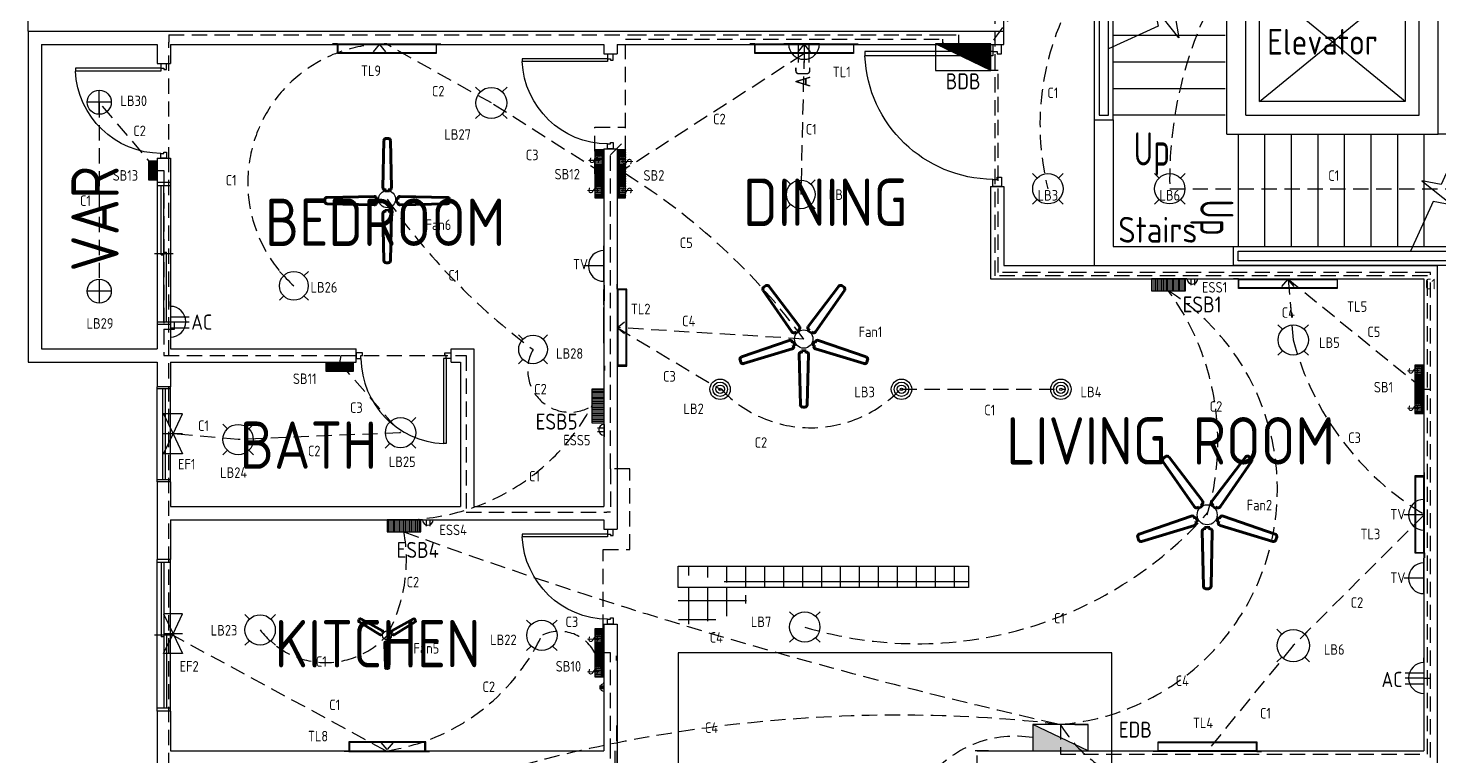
# Model space of a CAD drawing. Header units: inches. Extents: x 33646 to 69385, y 30083 to 61001.
# Drawn here: x 34867 to 35453, y 30723 to 31025 of the extents above; entities that cross this region are included whole.
import ezdxf
from ezdxf.enums import TextEntityAlignment as Align

# ---------------------------------------------------------------- set-up
doc = ezdxf.new("R2010")
doc.units = ezdxf.units.IN
doc.header["$MEASUREMENT"] = 0
doc.linetypes.add('HIDDEN', pattern=[9.525, 6.35, -3.175])
doc.layers.add('All Text', color=7, linetype='Continuous', plot=False)
for name, color, linetype in [('Conduit', 4, 'Continuous'), ('EDB', 1, 'Continuous'), ('Electrical Layout', 130, 'Continuous'), ('STAIR', 2, 'Continuous'), ('TILING', 8, 'Continuous'), ('WALL', 7, 'Continuous'), ('WINDOW', 111, 'Continuous'), ('YQ_TEXT', 6, 'Continuous')]:
    doc.layers.add(name, color=color, linetype=linetype)
doc.styles.add('YQ_DIM', font='SUPEROS.SHX', dxfattribs={"width": 0.8, "bigfont": 'HZDX.SHX'})
doc.styles.add('YQ_TEXT', font='SUPEROS.SHX', dxfattribs={"width": 0.8, "bigfont": 'HZDX.SHX'})

# ---------------------------------------------------------------- blocks, each defined once
blk = doc.blocks.new('WD_00_X2')
for p, q in [((0, 0.7), (0, -0.7)), ((-0.5, 0.5), (0.5, 0.5)), ((-0.48, 0.5), (-0.48, -0.5)), ((0.48, 0.5), (0.48, -0.5)), ((0.01, 0.2), (-0.48, 0.2)), ((0.01, 0.2), (0.01, 0)), ((0.48, 0), (-0.48, 0)), ((-0.01, 0), (-0.01, -0.2)), ((0.48, -0.2), (-0.01, -0.2)), ((-0.5, -0.5), (0.5, -0.5))]:
    blk.add_line(p, q)
blk = doc.blocks.new('WD_00_X1')
for p, q in [((-0.5, 0.5), (0.5, 0.5)), ((-0.48, 0.5), (-0.48, -0.5)), ((0.48, 0.5), (0.48, -0.5)), ((0.48, 0.1), (-0.48, 0.1)), ((0.48, -0.1), (-0.48, -0.1)), ((-0.5, -0.5), (0.5, -0.5))]:
    blk.add_line(p, q)
blk = doc.blocks.new('DR_D01')
for p, q in [((-0.45, 0.93), (-0.42, 0.93)), ((-0.45, 0.03), (-0.45, 0.93)), ((-0.42, 0.03), (-0.42, 0.93)), ((-0.5, 0.03), (-0.42, 0.03)), ((-0.5, 0.03), (-0.5, -0.03)), ((-0.45, 0.03), (-0.45, 0)), ((-0.45, 0), (-0.435, 0)), ((-0.435, 0), (-0.435, -0.03)), ((0.435, 0), (0.435, -0.03)), ((0.45, 0), (0.435, 0)), ((0.45, 0.03), (0.45, 0)), ((0.5, 0.03), (0.45, 0.03)), ((0.5, -0.03), (0.5, 0.03)), ((-0.435, -0.03), (-0.5, -0.03)), ((0.435, -0.03), (0.5, -0.03))]:
    blk.add_line(p, q)
blk.add_arc((-0.4602, 0.0206), 0.9103, 0.59152, 87.46644)
blk = doc.blocks.new('*U156')
at = {"layer": 'Electrical Layout', "lineweight": 211}
for p, q in [((-0.92, -4.87), (-0.71, 5.35)), ((-0.24, 5.81), (0.24, 5.81)), ((0.92, -4.87), (0.71, 5.35)), ((-0.23, -5.35), (-0.46, -5.35)), ((-0.23, -5.81), (-0.23, -5.35)), ((0.23, -5.81), (0.23, -5.35)), ((0.23, -5.35), (0.46, -5.35))]:
    blk.add_line(p, q, dxfattribs=at)
for centre, start, end in [((-0.24, 5.35), 90, 178.80651), ((0.24, 5.35), 1.19349, 90), ((-0.46, -4.88), 178.80651, 270), ((0.46, -4.88), 270, 1.19349)]:
    blk.add_arc(centre, 0.465, start, end, dxfattribs=at)
blk = doc.blocks.new('*U157')
at = {"layer": 'Conduit', "color": 0, "linetype": 'ByBlock', "lineweight": -2, "transparency": 16777216}
blk.add_blockref('*U156', (16689.14, 13952.43), dxfattribs=at)
for p, rotation in [((16682.5, 13940.92), 120), ((16695.78, 13940.92), 240)]:
    blk.add_blockref('*U156', p, dxfattribs=dict(at, rotation=rotation))
blk = doc.blocks.new('*U170')
at = {"layer": 'Electrical Layout', "lineweight": 211}
for p, q in [((-2.06, -10.91), (-1.58, 11.99)), ((-0.54, 13.01), (0.54, 13.01)), ((2.06, -10.91), (1.58, 11.99)), ((-0.52, -11.97), (-1.02, -11.97)), ((-0.52, -13.01), (-0.52, -11.97)), ((0.52, -13.01), (0.52, -11.97)), ((0.52, -11.97), (1.02, -11.97))]:
    blk.add_line(p, q, dxfattribs=at)
for centre, start, end in [((-0.54, 11.97), 90, 178.80651), ((0.54, 11.97), 1.19349, 90), ((-1.02, -10.93), 178.80651, 270), ((1.02, -10.93), 270, 1.19349)]:
    blk.add_arc(centre, 1.04, start, end, dxfattribs=at)
blk = doc.blocks.new('*U171')
at = {"layer": 'Conduit', "color": 0, "linetype": 'ByBlock', "lineweight": -2, "transparency": 16777216}
blk.add_blockref('*U170', (37373.17, 31244.65), dxfattribs=at)
for p, rotation in [((37356.83, 31232.78), 72), ((37389.5, 31232.78), 288), ((37363.07, 31213.58), 144), ((37383.26, 31213.58), 216)]:
    blk.add_blockref('*U170', p, dxfattribs=dict(at, rotation=rotation))
blk = doc.blocks.new('*U172')
at = {"layer": 'Electrical Layout', "lineweight": 211}
for p, q in [((-0.5, 11.94), (0.5, 11.94)), ((-1.89, -10.01), (-1.45, 11)), ((1.89, -10.01), (1.45, 11)), ((-0.48, -10.98), (-0.93, -10.98)), ((-0.48, -11.94), (-0.48, -10.98)), ((0.48, -11.94), (0.48, -10.98)), ((0.48, -10.98), (0.93, -10.98))]:
    blk.add_line(p, q, dxfattribs=at)
for centre, start, end in [((-0.5, 10.98), 90, 178.80651), ((0.5, 10.98), 1.19349, 90), ((-0.93, -10.03), 178.80651, 270), ((0.93, -10.03), 270, 1.19349)]:
    blk.add_arc(centre, 0.955, start, end, dxfattribs=at)
blk = doc.blocks.new('*U173')
at = {"layer": 'Conduit', "color": 0, "linetype": 'ByBlock', "lineweight": -2, "transparency": 16777216}
blk.add_blockref('*U172', (34293.48, 28669.98), dxfattribs=at)
for p, rotation in [((34278.49, 28659.09), 72), ((34308.46, 28659.09), 288), ((34284.21, 28641.47), 144), ((34302.74, 28641.47), 216)]:
    blk.add_blockref('*U172', p, dxfattribs=dict(at, rotation=rotation))
blk = doc.blocks.new('*U176')
at = {"layer": 'Electrical Layout', "lineweight": 211}
for p, q in [((-1.76, -9.33), (-1.35, 10.26)), ((-0.46, 11.13), (0.46, 11.13)), ((1.76, -9.33), (1.35, 10.26)), ((-0.45, -10.24), (-0.87, -10.24)), ((-0.45, -11.13), (-0.45, -10.24)), ((0.45, -11.13), (0.45, -10.24)), ((0.45, -10.24), (0.87, -10.24))]:
    blk.add_line(p, q, dxfattribs=at)
for centre, start, end in [((-0.46, 10.24), 90, 178.80651), ((0.46, 10.24), 1.19349, 90), ((-0.87, -9.35), 178.80651, 270), ((0.87, -9.35), 270, 1.19349)]:
    blk.add_arc(centre, 0.89, start, end, dxfattribs=at)
blk = doc.blocks.new('*U177')
at = {"layer": 'Conduit', "color": 0, "linetype": 'ByBlock', "lineweight": -2, "transparency": 16777216}
blk.add_blockref('*U176', (31967.6, 26725.5), dxfattribs=at)
for p, rotation in [((31952.91, 26710.81), 90), ((31982.29, 26710.81), 270), ((31967.6, 26696.12), 180)]:
    blk.add_blockref('*U176', p, dxfattribs=dict(at, rotation=rotation))

msp = doc.modelspace()

# ---------------------------------------------------------------- hatches: boundary and pattern name
at = {"layer": 'Conduit', "linetype": 'HIDDEN', "true_color": 0xffffff}
h = msp.add_hatch(dxfattribs=at)
h.set_pattern_fill('ANSI31')
h.set_pattern_definition([(45, (-230.8986, 1439.7496), (-0.08838834765, 0.08838834765), [])])
h.paths.add_polyline_path([(35267.1, 31018.44), (35267.1, 31007.66), (35244.55, 31018.44)])
at = {"layer": 'Electrical Layout'}
h = msp.add_hatch(dxfattribs=at)
h.set_pattern_fill('MUDST', color=256, angle=-90)
h.set_pattern_definition([(270, (5197.17754, 67167.7496), (0.25, -0.5), [0.25, -0.25, 0, -0.25, 0, -0.25])])
h.paths.add_polyline_path([(35106.18, 30954.66), (35102.68, 30954.66), (35102.68, 30974.66), (35106.18, 30974.66)])
h = msp.add_hatch(dxfattribs=at)
h.set_pattern_fill('MUDST', color=256, angle=-90)
h.set_pattern_definition([(270, (5206.40615, 67167.7496), (0.25, -0.5), [0.25, -0.25, 0, -0.25, 0, -0.25])])
h.paths.add_polyline_path([(35115.41, 30954.66), (35111.91, 30954.66), (35111.91, 30974.66), (35115.41, 30974.66)])
h = msp.add_hatch(dxfattribs=at)
h.set_pattern_fill('MUDST', color=256, angle=-90)
h.set_pattern_definition([(270, (5011.88252, 67160.1309), (0.25, -0.5), [0.25, -0.25, 0, -0.25, 0, -0.25])])
h.paths.add_polyline_path([(34917.38, 30970.02), (34920.88, 30970.02), (34920.88, 30962.27), (34917.38, 30962.27)])
h = msp.add_hatch(dxfattribs=at)
h.set_pattern_fill('MUDST', color=256)
h.set_pattern_definition([(0, (-740.6411, 1221.29276), (0.5, 0.25), [0.25, -0.25, 0, -0.25, 0, -0.25])])
h.paths.add_polyline_path([(35333.86, 30921.11), (35333.86, 30916.11), (35347.86, 30916.11), (35347.86, 30921.11)])
h = msp.add_hatch(dxfattribs=at)
h.set_pattern_fill('MUDST', color=256)
h.set_pattern_definition([(360, (-1083.57246, 1256.2496), (0.5, 0.25), [0.25, -0.25, 0, -0.25, 0, -0.25])])
h.paths.add_polyline_path([(34990.93, 30882.66), (34990.93, 30886.16), (35002.43, 30886.16), (35002.43, 30882.66)])
h = msp.add_hatch(dxfattribs=at)
h.set_pattern_fill('MUDST', color=256, angle=-90)
h.set_pattern_definition([(270, (5537.67754, 67257.2496), (0.25, -0.5), [0.25, -0.25, 0, -0.25, 0, -0.25])])
h.paths.add_polyline_path([(35446.68, 30865.16), (35443.18, 30865.16), (35443.18, 30885.16), (35446.68, 30885.16)])
h = msp.add_hatch(dxfattribs=at)
h.set_pattern_fill('MUDST', color=256, angle=90)
h.set_pattern_definition([(90, (65011.97565, -4901.8385), (-0.25, 0.5), [0.25, -0.25, 0, -0.25, 0, -0.25])])
h.paths.add_polyline_path([(35106.48, 30875.24), (35101.48, 30875.24), (35101.48, 30861.24), (35106.48, 30861.24)])
h = msp.add_hatch(dxfattribs=at)
h.set_pattern_fill('MUDST', color=256)
h.set_pattern_definition([(0, (-1058.10567, 1321.47638), (0.5, 0.25), [0.25, -0.25, 0, -0.25, 0, -0.25])])
h.paths.add_polyline_path([(35016.39, 30820.93), (35016.39, 30815.93), (35030.39, 30815.93), (35030.39, 30820.93)])
h = msp.add_hatch(dxfattribs=at)
h.set_pattern_fill('MUDST', color=256, angle=-90)
h.set_pattern_definition([(270, (5197.17754, 67366.7496), (0.25, -0.5), [0.25, -0.25, 0, -0.25, 0, -0.25])])
h.paths.add_polyline_path([(35106.18, 30755.66), (35102.68, 30755.66), (35102.68, 30775.66), (35106.18, 30775.66)])
at = {"layer": 'Electrical Layout', "linetype": 'HIDDEN'}
h = msp.add_hatch(color=4, dxfattribs=at)
h.set_gradient(color1=(255, 255, 255), one_color=1, tint=1)
h.paths.add_polyline_path([(35307.48, 30724.93), (35284.48, 30735.93), (35284.48, 30724.93)])
at = {"layer": 'TILING'}
h = msp.add_hatch(dxfattribs=at)
h.set_pattern_fill('_USER', color=256, scale=7.874016, double=1, pattern_type=0)
h.set_pattern_definition([(0, (0, 0), (0, 7.8740157), []), (90, (0, 0), (-7.8740157, 5e-16), [])])
edge = h.paths.add_edge_path()
edge.add_arc((35139.83, 30742.01), 55.78, 71.40679, 91.38565)
edge.add_arc((35139.47, 30795.86), 2.16, 117.32201, 181.89921)
edge.add_line((35137.32, 30795.78), (35137.32, 30779.99))
edge.add_arc((35139.34, 30779.84), 2.02, 175.68696, 245.09182)
edge.add_arc((35139.83, 30833.77), 55.78, 268.61435, 271.20362)
edge.add_arc((35143.48, 30778.15), 2.48, 183.35076, 188.49388)
edge.add_arc((35141.81, 30779.01), 1.46, 237.52867, 304.27722)
edge.add_arc((35140.17, 30778.15), 2.48, 352.09441, 358.01052)
edge.add_arc((35139.83, 30833.77), 55.78, 272.89667, 288.59321)
edge.add_arc((35154.6, 30797.43), 16.8, 280.34532, 285.20877)
edge.add_arc((35155.88, 30792.73), 11.93, 285.20877, 303.27785)
edge.add_arc((35157.83, 30789.76), 8.38, 303.27785, 327.74351)
edge.add_arc((35160.79, 30787.89), 4.87, 327.74351, 360)
edge.add_arc((35160.79, 30787.89), 4.87, 360, 392.25649)
edge.add_arc((35157.83, 30786.02), 8.38, 32.25649, 56.72215)
edge.add_arc((35155.88, 30783.05), 11.93, 56.72215, 74.79123)
edge.add_arc((35154.6, 30778.35), 16.8, 74.79123, 79.65468)
h.paths.add_polyline_path([(35137.32, 30792.82), (35137.32, 30801.64), (35257.81, 30801.64), (35257.81, 30792.82)])

# ---------------------------------------------------------------- linework, layer by layer
at = {"layer": 'Conduit', "linetype": 'HIDDEN'}
for p, q in [((34925.74, 31022.41), (35117.83, 31022.41)), ((34925.74, 31022.41), (34925.74, 31019.41)), ((35115.41, 30964.66), (35115.41, 31020.66)), ((35115.41, 31020.66), (35248.74, 31020.66)), ((35117.83, 31022.41), (35246.33, 31022.41)), ((35246.33, 31022.41), (35253.64, 31022.41)), ((35247.21, 31017.91), (35247.21, 31020.66)), ((35253.64, 31022.41), (35253.64, 31018.66)), ((34925.74, 30969.41), (34925.74, 31019.41)), ((35010.8, 31015.44), (35013.3, 31018.44)), ((35013.3, 31018.44), (35015.8, 31015.44)), ((35059.68, 30994.16), (35016.39, 31018.44)), ((35111.91, 30964.66), (35189.54, 31014.69)), ((35187.04, 31015.44), (35189.54, 31018.44)), ((35189.54, 31014.69), (35188.18, 30956.16)), ((35189.54, 31018.44), (35192.04, 31015.44)), ((35247.17, 31019.41), (35247.17, 31018.44)), ((35270.18, 31007.66), (35267.1, 31007.66)), ((35270.18, 30923.66), (35270.18, 31007.66)), ((34920.88, 30966.15), (34896.88, 30994.44)), ((34896.88, 30994.44), (34896.88, 30915.95)), ((35106.18, 30964.66), (35059.68, 30994.16)), ((35102.68, 30964.66), (35102.68, 30984.16)), ((35102.68, 30984.16), (35115.41, 30984.16)), ((35109.18, 30972.66), (35115.41, 30978.88)), ((34925.74, 30584.41), (34925.74, 30969.41)), ((35109.18, 30842.16), (35109.18, 30972.66)), ((34920.88, 30966.15), (34923.68, 30966.15)), ((34923.68, 30966.15), (34923.68, 30900.16)), ((35106.39, 30900.79), (35106.39, 30926.44)), ((35449.68, 30923.66), (35270.18, 30923.66)), ((35387.98, 30917.86), (35390.48, 30920.86)), ((35390.48, 30920.86), (35392.98, 30917.86)), ((35446.68, 30875.16), (35390.52, 30920.86)), ((35390.52, 30920.86), (35392.68, 30895.66)), ((35449.68, 30875.16), (35449.68, 30923.66)), ((34923.68, 30900.16), (34928.18, 30900.16)), ((34923.68, 30900.16), (34923.68, 30889.16)), ((34928.18, 30900.16), (34928.18, 30903.23)), ((35111.91, 30900.74), (35114.91, 30903.24)), ((35189.42, 30896.06), (35111.91, 30900.79)), ((35111.91, 30900.79), (35154.68, 30875.16)), ((35114.91, 30898.24), (35111.91, 30900.74)), ((34923.68, 30889.16), (34997.18, 30889.16)), ((34997.18, 30889.16), (34996.68, 30886.16)), ((34996.68, 30886.16), (35021.98, 30857.11)), ((34997.18, 30889.16), (35049.18, 30889.16)), ((35049.18, 30889.16), (35049.18, 30824.16)), ((35230, 30875.16), (35297.93, 30875.16)), ((35446.68, 30875.16), (35449.68, 30875.16)), ((35449.68, 30722.16), (35449.68, 30875.16)), ((34954.54, 30854.29), (34927.5, 30856.66)), ((35021.98, 30857.11), (34954.54, 30854.29)), ((35117.18, 30842.16), (35109.18, 30842.16)), ((35109.18, 30842.16), (35109.18, 30824.16)), ((35117.18, 30808.66), (35117.18, 30842.16)), ((35049.18, 30824.16), (35107.68, 30824.16)), ((35109.18, 30824.16), (35107.68, 30824.16)), ((35447.18, 30823.15), (35392.68, 30768.66)), ((35106.18, 30765.66), (35106.18, 30808.66)), ((35106.18, 30808.66), (35117.18, 30808.66)), ((34926.39, 30773.56), (35016.06, 30724.93)), ((35392.68, 30768.66), (35356.93, 30724.93)), ((35109.15, 30765.66), (35106.18, 30765.66)), ((35109.15, 30723.66), (35109.15, 30765.66)), ((35446.93, 30755.16), (35449.68, 30755.16)), ((35016.48, 30725.43), (35013.98, 30728.43)), ((35018.98, 30728.43), (35016.48, 30725.43)), ((35109.18, 30664.66), (35109.15, 30723.66))]:
    msp.add_line(p, q, dxfattribs=at)
at = {"layer": 'Conduit'}
for p, q in [((34896.88, 30989.44), (34896.88, 30999.44)), ((34896.88, 30989.44), (34896.88, 30999.44)), ((34896.88, 30989.44), (34896.88, 30999.44)), ((35055.12, 30998.72), (35053.16, 31000.68)), ((35064.24, 30998.72), (35066.2, 31000.68)), ((34901.88, 30994.44), (34891.88, 30994.44)), ((34901.88, 30994.44), (34891.88, 30994.44)), ((34901.88, 30994.44), (34891.88, 30994.44)), ((35064.24, 30989.59), (35066.2, 30987.64)), ((35183.97, 30960.36), (35182.17, 30962.17)), ((35192.38, 30960.36), (35194.19, 30962.17)), ((35295.22, 30962.93), (35297.13, 30964.84)), ((35345.85, 30962.93), (35347.76, 30964.84)), ((35192.38, 30951.95), (35194.19, 30950.15)), ((35286.32, 30954.02), (35284.4, 30952.11)), ((35295.22, 30954.02), (35297.13, 30952.11)), ((35336.94, 30954.02), (35335.03, 30952.11)), ((35345.85, 30954.02), (35347.76, 30952.11)), ((34896.88, 30920.95), (34896.88, 30910.95)), ((34896.88, 30920.95), (34896.88, 30910.95)), ((34896.88, 30920.95), (34896.88, 30910.95)), ((34973.47, 30922.36), (34971.67, 30924.17)), ((34981.88, 30922.36), (34983.69, 30924.17)), ((34901.88, 30915.95), (34891.88, 30915.95)), ((34901.88, 30915.95), (34891.88, 30915.95)), ((34901.88, 30915.95), (34891.88, 30915.95)), ((34981.88, 30913.95), (34983.69, 30912.15)), ((35072.78, 30895.94), (35070.98, 30897.74)), ((35081.19, 30895.94), (35083, 30897.74)), ((35388.22, 30900.11), (35386.31, 30902.02)), ((35397.13, 30900.11), (35399.04, 30902.02)), ((35081.19, 30887.53), (35083, 30885.72)), ((35397.13, 30891.2), (35399.04, 30889.29)), ((35017.52, 30861.57), (35015.61, 30863.48)), ((35026.43, 30861.57), (35028.34, 30863.48)), ((34950.09, 30858.74), (34948.18, 30860.66)), ((34958.99, 30858.74), (34960.91, 30860.66)), ((35026.43, 30852.66), (35028.34, 30850.75)), ((34958.99, 30849.84), (34960.91, 30847.93)), ((34959.22, 30779.61), (34957.31, 30781.52)), ((34968.13, 30779.61), (34970.04, 30781.52)), ((35185.39, 30780.83), (35183.48, 30782.74)), ((35194.29, 30780.83), (35196.2, 30782.74)), ((35076.22, 30777.38), (35074.31, 30779.29)), ((35085.13, 30777.38), (35087.04, 30779.29)), ((35387.92, 30773.41), (35385.88, 30775.46)), ((35397.44, 30773.41), (35399.48, 30775.46)), ((34968.13, 30770.7), (34970.04, 30768.79)), ((35194.29, 30771.93), (35196.2, 30770.02)), ((35085.13, 30768.48), (35087.04, 30766.57)), ((35397.44, 30763.9), (35399.48, 30761.86))]:
    msp.add_line(p, q, dxfattribs=at)
for points in [[(35055.12, 30989.59), (35053.16, 30987.64)], [(35286.32, 30962.93), (35284.4, 30964.84)], [(35336.94, 30962.93), (35335.03, 30964.84)], [(35183.97, 30951.95), (35182.17, 30950.15)], [(34973.47, 30913.95), (34971.67, 30912.15)], [(35072.78, 30887.53), (35070.98, 30885.72)], [(35388.22, 30891.2), (35386.31, 30889.29)], [(35017.52, 30852.66), (35015.61, 30850.75)], [(34950.09, 30849.84), (34948.18, 30847.93)], [(34959.22, 30770.7), (34957.31, 30768.79)], [(35185.39, 30771.93), (35183.48, 30770.02)], [(35076.22, 30768.48), (35074.31, 30766.57)], [(35387.92, 30763.9), (35385.88, 30761.86)]]:
    msp.add_lwpolyline(points, close=True, dxfattribs=at)
for centre, radius in [((34896.88, 30994.44), 5), ((34896.88, 30994.44), 5), ((34896.88, 30994.44), 5), ((35059.68, 30994.16), 6.45), ((35188.18, 30956.16), 5.95), ((35290.77, 30958.48), 6.3), ((35341.39, 30958.48), 6.3), ((35016.39, 30954.16), 3.56), ((34896.88, 30915.95), 5), ((34896.88, 30915.95), 5), ((34896.88, 30915.95), 5), ((34977.68, 30918.16), 5.95), ((35076.99, 30891.73), 5.95), ((35189.42, 30896.06), 3.82), ((35392.68, 30895.66), 6.3), ((35154.68, 30875.16), 4.24), ((35154.68, 30875.16), 3), ((35154.68, 30875.16), 1.76), ((35154.68, 30875.16), 0.515), ((35230, 30875.16), 4.24), ((35230, 30875.16), 3), ((35230, 30875.16), 1.76), ((35230, 30875.16), 0.515), ((35296.18, 30875.16), 4.24), ((35296.18, 30875.16), 3), ((35296.18, 30875.16), 1.76), ((35296.18, 30875.16), 0.515), ((35021.98, 30857.11), 6.3), ((34954.54, 30854.29), 6.3), ((35356.93, 30823.02), 4.16), ((34963.68, 30775.16), 6.3), ((35189.84, 30776.38), 6.3), ((35016.39, 30772.93), 1.86), ((35080.68, 30772.93), 6.3), ((35392.68, 30768.66), 6.73)]:
    msp.add_circle(centre, radius, dxfattribs=at)
at = {"layer": 'Conduit', "linetype": 'HIDDEN'}
for centre, radius, start, end in [((35457.45, 30914.39), 206.95, 30.25205, 91.42782), ((35450.68, 30893.67), 222.1, 89.5448, 145.82316), ((35396.94, 30985.02), 109.44, 102.36672, 194.03389), ((35016.17, 30961.06), 57.63, 89.89668, 228.1033), ((34975.33, 30739.29), 265.35, 36.21489, 58.13742), ((35509.16, 30926.47), 120.49, 194.81812, 239.0427), ((35192.35, 30910.37), 51.19, 223.4559, 317.33259), ((35087.93, 30757.95), 16.64, 27.58555, 115.8266), ((35003.4, 30809.46), 85.48, 278.5145, 334.69645)]:
    msp.add_arc(centre, radius, start, end, dxfattribs=at)
at = {"layer": 'EDB', "linetype": 'HIDDEN'}
for p, q in [((35268.96, 30922.32), (35268.96, 31125.78)), ((35341.39, 30958.48), (35563, 30958.48)), ((35448.45, 30922.32), (35268.96, 30922.32)), ((35448.45, 30723.57), (35448.45, 30922.32)), ((35295.98, 30735.93), (35295.98, 30723.57)), ((35295.98, 30723.57), (35448.45, 30723.57))]:
    msp.add_line(p, q, dxfattribs=at)
for centre, radius, start, end in [((35506.98, 30962.38), 165.63, 109.22422, 181.34861), ((35238.98, 31109.59), 271.48, 214.92777, 233.3671), ((35288.12, 30833.57), 97.95, 274.59705, 57.42768), ((35255.03, 30853.36), 106.32, 343.41875, 36.17064), ((35092.29, 30883.18), 17.53, 150.80141, 301.58661), ((35022.29, 30910.84), 89.91, 270.70394, 331.7252), ((35236.55, 30930.23), 160.79, 253.11332, 318.6279), ((34958.58, 30804.41), 65.83, 331.43063, 10.07716), ((35775.62, 32874.59), 2191.78, 249.92795, 257.35929), ((34990.96, 30795.86), 34.25, 217.19993, 317.96255), ((35228.57, 30142.46), 597.29, 83.51983, 106.74542), ((35342.01, 30763.25), 53.53, 210.69257, 294.175), ((35277.16, 30685.14), 45.87, 80.82346, 199.3688)]:
    msp.add_arc(centre, radius, start, end, dxfattribs=at)
at = {"layer": 'Electrical Layout'}
for p, q in [((35272.44, 31018.44), (35272.44, 31023.95)), ((34995.77, 31018.69), (34993.77, 31018.69)), ((35022.77, 31018.69), (35029.27, 31018.69)), ((35169.04, 31018.69), (35167.04, 31018.69)), ((35183.13, 31018.69), (35181.13, 31018.69)), ((35195.95, 31018.69), (35183.13, 31018.69)), ((35187.54, 31018.69), (35187.04, 31018.69)), ((35187.04, 31018.69), (35187.04, 31010.94)), ((35189.54, 31018.69), (35189.54, 31010.94)), ((35191.54, 31018.69), (35191.54, 31010.94)), ((35195.95, 31018.69), (35197.95, 31018.69)), ((35196.04, 31018.69), (35202.54, 31018.69)), ((35267.1, 31007.66), (35244.1, 31018.66)), ((35266.93, 31018.44), (35272.44, 31018.44)), ((35266.93, 30959.44), (35272.44, 30959.44)), ((35266.93, 30959.44), (35272.44, 30959.44)), ((35106.39, 30932.85), (35106.39, 30934.85)), ((35106.39, 30920.03), (35106.39, 30932.85)), ((35106.39, 30928.44), (35106.39, 30928.94)), ((35106.39, 30926.44), (35098.14, 30926.44)), ((35348.55, 30921.11), (35347.86, 30921.11)), ((35348.55, 30921.11), (35353, 30921.11)), ((35350.08, 30921.11), (35350.08, 30918.43)), ((35351.47, 30921.11), (35351.64, 30921.11)), ((35351.64, 30921.11), (35351.64, 30918.43)), ((35353, 30921.11), (35353.69, 30921.11)), ((35369.89, 30921.11), (35367.89, 30921.11)), ((35396.89, 30921.11), (35403.39, 30921.11)), ((35106.39, 30920.03), (35106.39, 30918.03)), ((35106.64, 30911.91), (35106.64, 30918.41)), ((35111.91, 30916.79), (35111.91, 30918.79)), ((34926.39, 30909.64), (34926.39, 30911.64)), ((34926.39, 30909.64), (34926.39, 30896.82)), ((35106.39, 30907.2), (35106.39, 30909.2)), ((34926.39, 30905.23), (34934.14, 30905.23)), ((35106.39, 30894.38), (35106.39, 30907.2)), ((35106.39, 30902.79), (35106.39, 30903.29)), ((34926.39, 30903.23), (34934.14, 30903.23)), ((34926.39, 30901.23), (34926.39, 30900.73)), ((34926.39, 30900.73), (34934.14, 30900.73)), ((34926.39, 30896.82), (34926.39, 30894.82)), ((35106.39, 30894.38), (35106.39, 30892.38)), ((35111.91, 30889.79), (35111.91, 30883.29)), ((35106.64, 30884.91), (35106.64, 30882.91)), ((34931.5, 30856.66), (34923.5, 30856.66)), ((35106.48, 30859.02), (35103.79, 30859.02)), ((35106.48, 30857.46), (35103.79, 30857.46)), ((35106.48, 30860.55), (35106.48, 30861.24)), ((35106.48, 30860.55), (35106.48, 30856.11)), ((35106.48, 30857.64), (35106.48, 30857.46)), ((35106.48, 30856.11), (35106.48, 30855.41)), ((35447.18, 30834.15), (35447.18, 30840.65)), ((35446.93, 30829.43), (35446.93, 30831.43)), ((35446.93, 30829.43), (35446.93, 30831.43)), ((35446.93, 30829.43), (35446.93, 30831.43)), ((35446.93, 30816.61), (35446.93, 30829.43)), ((35446.93, 30816.61), (35446.93, 30829.43)), ((35446.93, 30816.61), (35446.93, 30829.43)), ((35446.93, 30823.02), (35438.68, 30823.02)), ((35446.93, 30823.02), (35438.68, 30823.02)), ((35446.93, 30823.02), (35438.68, 30823.02)), ((35446.93, 30825.02), (35446.93, 30825.52)), ((35446.93, 30825.02), (35446.93, 30825.52)), ((35446.93, 30825.02), (35446.93, 30825.52)), ((35031.09, 30820.93), (35030.39, 30820.93)), ((35031.09, 30820.93), (35035.53, 30820.93)), ((35032.62, 30820.93), (35032.62, 30818.24)), ((35034, 30820.93), (35034.18, 30820.93)), ((35034.18, 30820.93), (35034.18, 30818.24)), ((35035.53, 30820.93), (35036.23, 30820.93)), ((35446.93, 30816.61), (35446.93, 30814.61)), ((35446.93, 30816.61), (35446.93, 30814.61)), ((35446.93, 30816.61), (35446.93, 30814.61)), ((35446.93, 30803.06), (35446.93, 30805.06)), ((35447.18, 30807.15), (35447.18, 30805.15)), ((35446.93, 30790.25), (35446.93, 30803.06)), ((35446.93, 30798.66), (35446.93, 30799.16)), ((35446.93, 30796.66), (35438.68, 30796.66)), ((35446.93, 30790.25), (35446.93, 30788.25)), ((34931.5, 30773.56), (34923.5, 30773.56)), ((35111.66, 30762.43), (35111.66, 30764.43)), ((35446.93, 30761.56), (35446.93, 30763.56)), ((35446.93, 30757.16), (35439.18, 30757.16)), ((35446.93, 30761.56), (35446.93, 30748.75)), ((35106.39, 30751.75), (35104.55, 30751.75)), ((35106.39, 30751.28), (35104.55, 30751.28)), ((35106.39, 30752.8), (35106.39, 30753.28)), ((35106.39, 30752.8), (35106.39, 30749.75)), ((35446.93, 30755.16), (35439.18, 30755.16)), ((35446.93, 30752.66), (35439.18, 30752.66)), ((35446.93, 30753.16), (35446.93, 30752.66)), ((35106.39, 30750.68), (35104.55, 30750.68)), ((35106.39, 30750.8), (35106.39, 30750.68)), ((35106.39, 30749.75), (35106.39, 30749.28)), ((35446.93, 30748.75), (35446.93, 30746.75)), ((35111.66, 30735.43), (35111.66, 30728.93)), ((35307.48, 30724.93), (35284.48, 30735.93)), ((35302.02, 30735.93), (35307.53, 30735.93)), ((35000.52, 30724.68), (34998.52, 30724.68)), ((35027.52, 30724.68), (35034.02, 30724.68)), ((35111.06, 30717.06), (35111.06, 30724.93)), ((35111.91, 30717.06), (35111.91, 30724.93)), ((35266.09, 30724.93), (35260.57, 30724.93)), ((35350.55, 30724.68), (35344.05, 30724.68)), ((35377.55, 30724.68), (35379.55, 30724.68))]:
    msp.add_line(p, q, dxfattribs=at)
at = {"layer": 'Electrical Layout', "linetype": 'HIDDEN'}
for p, q in [((35036.77, 31018.69), (35038.77, 31018.69)), ((35210.04, 31018.69), (35212.04, 31018.69)), ((35410.89, 30921.11), (35412.89, 30921.11)), ((35261.42, 30716.62), (35261.42, 30724.93)), ((35261.42, 30724.93), (35266.93, 30724.93)), ((35336.55, 30724.68), (35334.55, 30724.68))]:
    msp.add_line(p, q, dxfattribs=at)
at = {"layer": 'Electrical Layout'}
for points in [[(34995.77, 31018.69), (35036.77, 31018.69), (35036.77, 31014.69), (34995.77, 31014.69)], [(34996.02, 31018.44), (35036.77, 31018.44), (35036.77, 31014.94), (34996.02, 31014.94)], [(35169.04, 31018.69), (35210.04, 31018.69), (35210.04, 31014.69), (35169.04, 31014.69)], [(35169.29, 31018.44), (35210.04, 31018.44), (35210.04, 31014.94), (35169.29, 31014.94)], [(35244.1, 31007.66), (35267.1, 31007.66), (35267.1, 31018.66), (35244.1, 31018.66)], [(35106.18, 30954.66), (35106.18, 30974.66), (35102.68, 30974.66), (35102.68, 30954.66)], [(35115.41, 30954.66), (35115.41, 30974.66), (35111.91, 30974.66), (35111.91, 30954.66)], [(34920.88, 30962.27), (34920.88, 30970.02), (34917.38, 30970.02), (34917.38, 30962.27)], [(35369.89, 30921.11), (35410.89, 30921.11), (35410.89, 30917.11), (35369.89, 30917.11)], [(35370.14, 30920.86), (35410.89, 30920.86), (35410.89, 30917.36), (35370.14, 30917.36)], [(35111.91, 30916.79), (35111.91, 30884.79), (35115.91, 30884.79), (35115.91, 30916.79)], [(35112.16, 30916.54), (35112.16, 30885.29), (35115.66, 30885.29), (35115.66, 30916.54)], [(34990.93, 30882.66), (35002.43, 30882.66), (35002.43, 30886.16), (34990.93, 30886.16)], [(35446.68, 30865.16), (35446.68, 30885.16), (35443.18, 30885.16), (35443.18, 30865.16)], [(34931.5, 30864.91), (34923.5, 30864.91), (34927.5, 30856.66)], [(34931.5, 30848.41), (34923.5, 30848.41), (34927.5, 30856.66)], [(35447.18, 30807.15), (35447.18, 30839.15), (35443.18, 30839.15), (35443.18, 30807.15)], [(35446.93, 30807.4), (35446.93, 30838.65), (35443.43, 30838.65), (35443.43, 30807.4)], [(34931.5, 30781.81), (34923.5, 30781.81), (34927.5, 30773.56)], [(35106.18, 30755.66), (35106.18, 30775.66), (35102.68, 30775.66), (35102.68, 30755.66)], [(34931.5, 30765.31), (34923.5, 30765.31), (34927.5, 30773.56)], [(35284.48, 30724.93), (35307.48, 30724.93), (35307.48, 30735.93), (35284.48, 30735.93)], [(35000.52, 30724.68), (35032.52, 30724.68), (35032.52, 30728.68), (35000.52, 30728.68)], [(35000.77, 30724.93), (35032.02, 30724.93), (35032.02, 30728.43), (35000.77, 30728.43)], [(35377.55, 30724.68), (35336.55, 30724.68), (35336.55, 30728.68), (35377.55, 30728.68)], [(35377.3, 30724.93), (35336.55, 30724.93), (35336.55, 30728.43), (35377.3, 30728.43)]]:
    msp.add_lwpolyline(points, close=True, dxfattribs=at)
at = {"layer": 'Electrical Layout', "color": 1}
for points in [[(35333.86, 30916.11), (35347.86, 30916.11), (35347.86, 30921.11), (35333.86, 30921.11)], [(35101.48, 30875.24), (35101.48, 30861.24), (35106.48, 30861.24), (35106.48, 30875.24)], [(35016.39, 30815.93), (35030.39, 30815.93), (35030.39, 30820.93), (35016.39, 30820.93)]]:
    msp.add_lwpolyline(points, close=True, dxfattribs=at)
at = {"layer": 'Electrical Layout'}
for centre, radius, start, end in [((35189.54, 31018.69), 6.41, 180, 0), ((35106.39, 30926.44), 6.41, 90, 270), ((35350.77, 30921.11), 2.22, 180, 0), ((34926.39, 30903.23), 6.41, 270, 90), ((35106.48, 30858.33), 2.22, 90, 270), ((35446.93, 30823.02), 6.41, 90, 270), ((35446.93, 30823.02), 6.41, 90, 270), ((35446.93, 30823.02), 6.41, 90, 270), ((35033.31, 30820.93), 2.22, 180, 0), ((35446.93, 30796.66), 6.41, 90, 270), ((35446.93, 30755.16), 6.41, 90, 270), ((35106.39, 30751.28), 1.52, 90, 270)]:
    msp.add_arc(centre, radius, start, end, dxfattribs=at)
at = {"layer": 'STAIR'}
for p, q in [((35439.2, 30994.78), (35378.72, 31044.37)), ((35378.72, 30994.78), (35439.2, 31044.37)), ((35364.38, 31022.12), (35317.92, 31022.12)), ((35364.38, 31011.1), (35317.92, 31011.1)), ((35364.38, 31000.07), (35317.92, 31000.07)), ((35364.38, 30989.05), (35317.92, 30989.05)), ((35369.76, 30980.96), (35369.76, 30934.5)), ((35380.79, 30980.96), (35380.79, 30934.5)), ((35391.81, 30980.96), (35391.81, 30934.5)), ((35402.84, 30980.96), (35402.84, 30934.5)), ((35413.86, 30980.96), (35413.86, 30934.5)), ((35424.88, 30980.96), (35424.88, 30934.5)), ((35435.91, 30980.96), (35435.91, 30934.5)), ((35446.93, 30980.96), (35446.93, 30934.5))]:
    msp.add_line(p, q, dxfattribs=at)
for points in [[(35310.05, 30987.08), (35317.92, 30987.08), (35317.92, 31068.19), (35310.05, 31068.19)], [(35312.02, 30989.05), (35315.96, 30989.05), (35315.96, 31066.22), (35312.02, 31066.22)], [(35439.2, 30994.78), (35378.72, 30994.78), (35378.72, 31044.37), (35439.2, 31044.37)], [(35367.8, 30926.62), (35367.8, 30934.5), (35537.09, 30934.5), (35537.09, 30926.62)], [(35369.76, 30928.59), (35369.76, 30932.53), (35535.12, 30932.53), (35535.12, 30928.59)]]:
    msp.add_lwpolyline(points, close=True, dxfattribs=at)
at = {"layer": 'TILING'}
for points in [[(35137.32, 30792.82), (35137.32, 30801.64), (35257.81, 30801.64), (35257.81, 30792.82)], [(35137.32, 30693.28), (35293.7, 30693.28), (35293.7, 30697.22), (35317.32, 30697.22), (35317.32, 30765.66), (35137.32, 30765.66)]]:
    msp.add_lwpolyline(points, close=True, dxfattribs=at)
at = {"layer": 'WALL'}
for p, q in [((34867.37, 31023.95), (34867.37, 31161.46)), ((35272.44, 31023.95), (35272.44, 31121.28)), ((35365.09, 30981.14), (35365.09, 31068.89)), ((35452.84, 30981.14), (35452.84, 31068.89)), ((35452.84, 30981.14), (35452.84, 31068.89)), ((35372.96, 30989.02), (35372.96, 31061.02)), ((35444.96, 30989.02), (35444.96, 31061.02)), ((34867.37, 31023.95), (35272.44, 31023.95)), ((34867.37, 31023.95), (35272.44, 31023.95)), ((34867.37, 31023.95), (35272.44, 31023.95)), ((34867.37, 31023.95), (34867.37, 30886.44)), ((34867.37, 31023.95), (35272.44, 31023.95)), ((34872.88, 31018.44), (34872.88, 30891.95)), ((34872.88, 31018.44), (34920.88, 31018.44)), ((34920.88, 31018.44), (34920.88, 31010.57)), ((34926.39, 31018.44), (34926.39, 31010.57)), ((34926.39, 31018.44), (35106.39, 31018.44)), ((35106.39, 31018.44), (35106.39, 31014.5)), ((35111.91, 31018.44), (35266.93, 31018.44)), ((35111.91, 31018.44), (35111.91, 31014.5)), ((34920.88, 31010.57), (34926.39, 31010.57)), ((35106.39, 31014.5), (35111.91, 31014.5)), ((35310.05, 30987.08), (35310.05, 30926.62)), ((35317.92, 30987.08), (35317.92, 30934.5)), ((35372.96, 30989.02), (35444.96, 30989.02)), ((35365.09, 30981.14), (35452.84, 30981.14)), ((35540.59, 30981.14), (35452.84, 30981.14)), ((35106.39, 30975.13), (35106.39, 30826.44)), ((35106.39, 30975.13), (35111.91, 30975.13)), ((35111.91, 30975.13), (35111.91, 30816.99)), ((34920.88, 30971.2), (34920.88, 30961.1)), ((34920.88, 30971.2), (34926.39, 30971.2)), ((34926.39, 30971.2), (34926.39, 30961.1)), ((34926.39, 30961.1), (34920.88, 30961.1)), ((35266.93, 30959.44), (35266.93, 30921.11)), ((35272.44, 30959.44), (35272.44, 30926.62)), ((35317.92, 30934.5), (35367.8, 30934.5)), ((35266.93, 30921.11), (35274.8, 30921.11)), ((35272.44, 30926.62), (35274.8, 30926.62)), ((35274.8, 30926.62), (35310.05, 30926.62)), ((35274.8, 30921.11), (35333.86, 30921.11)), ((35310.05, 30926.62), (35367.8, 30926.62)), ((35333.86, 30926.62), (35452.44, 30926.62)), ((35333.86, 30921.11), (35446.93, 30921.11)), ((35446.93, 30921.11), (35446.93, 30724.93)), ((35452.44, 30926.62), (35452.44, 30480.39)), ((35452.44, 30926.62), (35452.44, 30480.39)), ((35452.44, 30926.62), (35452.44, 30480.39)), ((35452.44, 30926.62), (35452.44, 30480.39)), ((35452.44, 30926.62), (35452.44, 30480.39)), ((35571.02, 30926.62), (35452.44, 30926.62)), ((35452.44, 30926.62), (35452.44, 30480.39)), ((35452.44, 30926.62), (35452.44, 30480.39)), ((35452.44, 30926.62), (35452.44, 30480.39)), ((34920.88, 30902.05), (34920.88, 30891.95)), ((34926.39, 30902.05), (34920.88, 30902.05)), ((34926.39, 30902.05), (34926.39, 30891.95)), ((34872.88, 30891.95), (34920.88, 30891.95)), ((34926.39, 30891.95), (35003.58, 30891.95)), ((35003.58, 30886.44), (35003.58, 30891.95)), ((35042.95, 30891.95), (35052.39, 30891.95)), ((35042.95, 30886.44), (35042.95, 30891.95)), ((35052.39, 30891.95), (35052.39, 30826.44)), ((34867.37, 30886.44), (34920.88, 30886.44)), ((34920.88, 30886.44), (34920.88, 30876.13)), ((34926.39, 30886.44), (34926.39, 30876.13)), ((34926.39, 30886.44), (35003.58, 30886.44)), ((35042.95, 30886.44), (35046.88, 30886.44)), ((35046.88, 30886.44), (35046.88, 30826.44)), ((34926.39, 30876.13), (34920.88, 30876.13)), ((34920.88, 30836.76), (34920.88, 30804.43)), ((34926.39, 30836.76), (34920.88, 30836.76)), ((34926.39, 30836.76), (34926.39, 30826.44)), ((34926.39, 30826.44), (35046.88, 30826.44)), ((35052.39, 30826.44), (35106.39, 30826.44)), ((34926.39, 30820.93), (34926.39, 30804.43)), ((34926.39, 30820.93), (35106.39, 30820.93)), ((35106.39, 30820.93), (35106.39, 30816.99)), ((35106.39, 30816.99), (35111.91, 30816.99)), ((34926.39, 30804.43), (34920.88, 30804.43)), ((35106.39, 30777.62), (35106.39, 30724.93)), ((35106.39, 30777.62), (35111.91, 30777.62)), ((35111.91, 30777.62), (35111.91, 30715.48)), ((34920.88, 30741.43), (34920.88, 30668.79)), ((34926.39, 30741.43), (34920.88, 30741.43)), ((34926.39, 30741.43), (34926.39, 30724.93)), ((35307.42, 30735.93), (35307.42, 30728.06)), ((34926.39, 30724.93), (35106.39, 30724.93)), ((35266.93, 30724.93), (35446.93, 30724.93))]:
    msp.add_line(p, q, dxfattribs=at)
at = {"layer": 'YQ_TEXT'}
for points in [[(35364.38, 31038.66), (35343.75, 31029.27), (35345.22, 31021.28), (35335.11, 31033.98), (35336.58, 31026), (35315.96, 31016.61)], [(35463.47, 30980.96), (35454.07, 30960.33), (35446.09, 30961.8), (35458.79, 30951.69), (35450.81, 30953.16), (35441.42, 30932.53)]]:
    msp.add_lwpolyline(points, dxfattribs=at)
for points in [[(35341.15, 31016.61, 0, 2.62, 0), (35341.15, 31008.74, 0, 0, 0), (35341.15, 30978.03, 0, 0, 0)], [(35441.42, 30957.73, 0, 2.62, 0), (35433.54, 30957.73, 0, 0, 0), (35358.74, 30957.73, 0, 0, 0)]]:
    msp.add_lwpolyline(points, format="xyseb", dxfattribs=at)

# ---------------------------------------------------------------- block references
at = {"layer": 'Conduit', "extrusion": (0, 0, -1), "zscale": -1, "rotation": 180}
for name, p in [('*U177', (-3048.81, 57664.39)), ('*U173', (-895.96, 59549.71)), ('*U171', (2016.22, 62049.96)), ('*U157', (-18327.26, 44717.35))]:
    msp.add_blockref(name, p, dxfattribs=at)
at = {"layer": 'WINDOW'}
for name, p, xscale, yscale, zscale, rotation in [('DR_D01', (35269.69, 30988.94), -59, 59, 59, 90), ('DR_D01', (34923.64, 30990.88), -39.37007874015751, 39.37007874015751, 39.37007874015751, 90.00000000002119), ('DR_D01', (35109.15, 30994.82), -39.37007874015751, 39.37007874015751, 39.37007874015751, 90), ('WD_00_X2', (34923.64, 30931.57), -59.05511811023621, 5.511811023643531, 59.05511811023621, 90.00000000001408), ('DR_D01', (35023.26, 30889.2), -39.3700787401574, -39.3700787401574, 39.3700787401574, 359.9999999999894), ('WD_00_X1', (34923.64, 30856.44), -39.37007874015751, 5.511811023694463, 39.37007874015751, 270.0000000000106), ('DR_D01', (35109.15, 30797.31), -39.37007874015751, 39.37007874015751, 39.37007874015751, 90), ('WD_00_X2', (34923.64, 30772.93), -62.99212598425197, 5.511811023650807, 62.99212598425197, 269.9999999999933)]:
    msp.add_blockref(name, p, dxfattribs=dict(at, xscale=xscale, yscale=yscale, zscale=zscale, rotation=rotation))

# ---------------------------------------------------------------- texts
at = {"layer": 'All Text', "style": 'YQ_DIM'}
for s, height, p in [('Elevator ', 10.685, (35407.72, 31019.58)), ('DINING', 19.685, (35198.37, 30952.9)), ('BEDROOM', 19.685, (35015.57, 30944.62)), ('Stairs ', 10.685, (35339.33, 30941.47)), ('BATH', 19.685, (34983.74, 30851.99))]:
    msp.add_text(s, height=height, dxfattribs=at).set_placement(p, align=Align.MIDDLE)
at = {"layer": 'All Text', "color": 7, "style": 'YQ_TEXT', "width": 0.8}
msp.add_text('Up', height=13.78, dxfattribs=at).set_placement((35333.95, 30972.96), align=Align.MIDDLE)
at = {"layer": 'All Text', "style": 'YQ_DIM'}
msp.add_text('VAR', height=19.685, rotation=90, dxfattribs=at).set_placement((34895.08, 30946.05), align=Align.MIDDLE)
at = {"layer": 'All Text', "color": 7, "style": 'YQ_TEXT', "width": 0.8}
msp.add_text('Up', height=13.78, rotation=270, dxfattribs=at).set_placement((35358.86, 30946.54), align=Align.MIDDLE)
at = {"layer": 'All Text', "style": 'YQ_DIM'}
msp.add_text('LIVING ROOM', height=19.685, dxfattribs=at).set_placement((35273.53, 30843.89))
msp.add_text('KITCHEN', height=19.685, dxfattribs=at).set_placement((35012.47, 30759.59), align=Align.CENTER)
at = {"layer": 'Electrical Layout', "color": 4, "style": 'YQ_DIM'}
for s, p in [('TL9', (35009.69, 31007.55)), ('TL1', (35205.19, 31007.05)), ('LB30', (34911.19, 30995.05)), ('C2', (35037.62, 30999.05)), ('C1', (35292.85, 30998.34)), ('C2', (35154.37, 30987.48)), ('C1', (35192.51, 30983.23)), ('C2', (34913.62, 30982.55)), ('LB27', (35045.69, 30981.05)), ('C3', (35076.62, 30972.55)), ('SB13', (34907.69, 30964.05)), ('C1', (34951.62, 30962.05)), ('SB12', (35091.19, 30964.55)), ('SB2', (35127.19, 30964.05)), ('LB1', (35203.69, 30956.05)), ('LB3', (35290.78, 30955.79)), ('LB6', (35341.4, 30955.79)), ('C1', (34891.12, 30953.55)), ('Fan6', (35037.69, 30943.55)), ('C5', (35140.62, 30936.05)), ('C1', (35449.64, 30918.92)), ('LB26', (34990.19, 30917.55)), ('TL2', (35121.69, 30908.55)), ('C4', (35390.62, 30907.05)), ('TL5', (35419.19, 30909.55)), ('LB29', (34897.19, 30902.55)), ('C4', (35141.62, 30903.55)), ('Fan1', (35217.12, 30899.05)), ('C5', (35426.12, 30899.05)), ('LB28', (35092.19, 30890.05)), ('LB5', (35407.69, 30894.55)), ('SB11', (34982.19, 30879.55)), ('C3', (35133.62, 30880.55)), ('LB3', (35214.69, 30874.05)), ('LB4', (35308.69, 30874.05)), ('SB1', (35430.12, 30876.05)), ('C3', (35003.62, 30867.55)), ('LB2', (35143.69, 30867.05)), ('C1', (35266.62, 30866.55)), ('C1', (34940.12, 30860.05)), ('C3', (35418.12, 30855.05)), ('C2', (34986.12, 30849.55)), ('C2', (35171.62, 30853.05)), ('EF1', (34933.19, 30844.05)), ('LB25', (35022.69, 30845.05)), ('LB24', (34952.69, 30840.55)), ('Fan2', (35378.62, 30827.05)), ('TL3', (35424.69, 30815.05)), ('C2', (35419.12, 30786.55)), ('C3', (35093.12, 30778.55)), ('LB7', (35171.69, 30778.55)), ('LB23', (34948.69, 30775.05)), ('Fan5', (35032.69, 30767.55)), ('LB22', (35064.69, 30771.05)), ('LB6', (35409.69, 30767.05)), ('EF2', (34934.19, 30760.05)), ('SB10', (35091.69, 30760.05)), ('C2', (35058.62, 30751.55)), ('C1', (34994.62, 30744.05)), ('C1', (35381.12, 30740.55)), ('TL4', (35355.19, 30736.55)), ('TL8', (34987.69, 30731.05))]:
    msp.add_text(s, height=4.378, dxfattribs=at).set_placement(p, align=Align.MIDDLE)
at = {"layer": 'Electrical Layout', "linetype": 'HIDDEN', "style": 'YQ_DIM'}
for s, height, rotation, p in [('AC', 6.303, 90, (35189, 31004.95)), ('$', 5.07, 270, (35102.51, 30970.29)), ('$', 5.07, 270, (35116.01, 30969.79)), ('$', 5.07, 270, (35102.01, 30957.79)), ('$', 5.07, 270, (35116.01, 30957.79)), ('$', 5.07, 270, (35442.51, 30882.79)), ('$', 5.07, 270, (35442.51, 30867.29)), ('$', 5.07, 270, (35102.01, 30771.29)), ('$', 5.07, 270, (35102.01, 30757.79))]:
    msp.add_text(s, height=height, rotation=rotation, dxfattribs=at).set_placement(p, align=Align.MIDDLE)
at = {"layer": 'Electrical Layout', "style": 'YQ_DIM'}
for s, height, p in [('BDB', 6.61, (35255.6, 31003.16)), ('TV', 4.378, (35096.68, 30927.16)), ('TV', 4.378, (35436.1, 30823.25)), ('TV', 4.378, (35436.1, 30823.25)), ('TV', 4.378, (35436.1, 30823.25)), ('TV', 4.378, (35436.1, 30796.89))]:
    msp.add_text(s, height=height, dxfattribs=at).set_placement(p, align=Align.MIDDLE)
at = {"layer": 'Electrical Layout', "color": 1, "style": 'YQ_DIM'}
for s, height, p in [('C1', 4.378, (35409.46, 30963.97)), ('C1', 4.378, (35044.09, 30922.55)), ('ESS1', 4.378, (35360, 30917.55)), ('ESB1', 6.61, (35354.82, 30910.44)), ('C2', 4.378, (35080.09, 30875.24)), ('C2', 4.378, (35360.59, 30868.05)), ('ESB5', 6.61, (35086.78, 30861.74)), ('ESS5', 4.378, (35095.19, 30854.05)), ('C1', 4.378, (35077.59, 30839.05)), ('ESS4', 4.378, (35043.84, 30816.74)), ('ESB4', 6.61, (35029.12, 30808.44)), ('C2', 4.378, (35027.09, 30795.05)), ('C1', 4.378, (35295.59, 30780.05)), ('C4', 4.378, (35153.09, 30772.05)), ('C1', 4.378, (34989.09, 30762.05)), ('C4', 4.378, (35346.59, 30754.05)), ('C4', 4.378, (35151.09, 30734.55)), ('EDB', 6.61, (35327.12, 30733.74))]:
    msp.add_text(s, height=height, dxfattribs=at).set_placement(p, align=Align.MIDDLE)
at = {"layer": 'Electrical Layout', "linetype": 'HIDDEN', "style": 'YQ_DIM'}
for p in [(34939.42, 30903.11), (35433.67, 30754.61)]:
    msp.add_text('AC', height=6.303, dxfattribs=at).set_placement(p, align=Align.MIDDLE)

doc.saveas('drawing.dxf')
